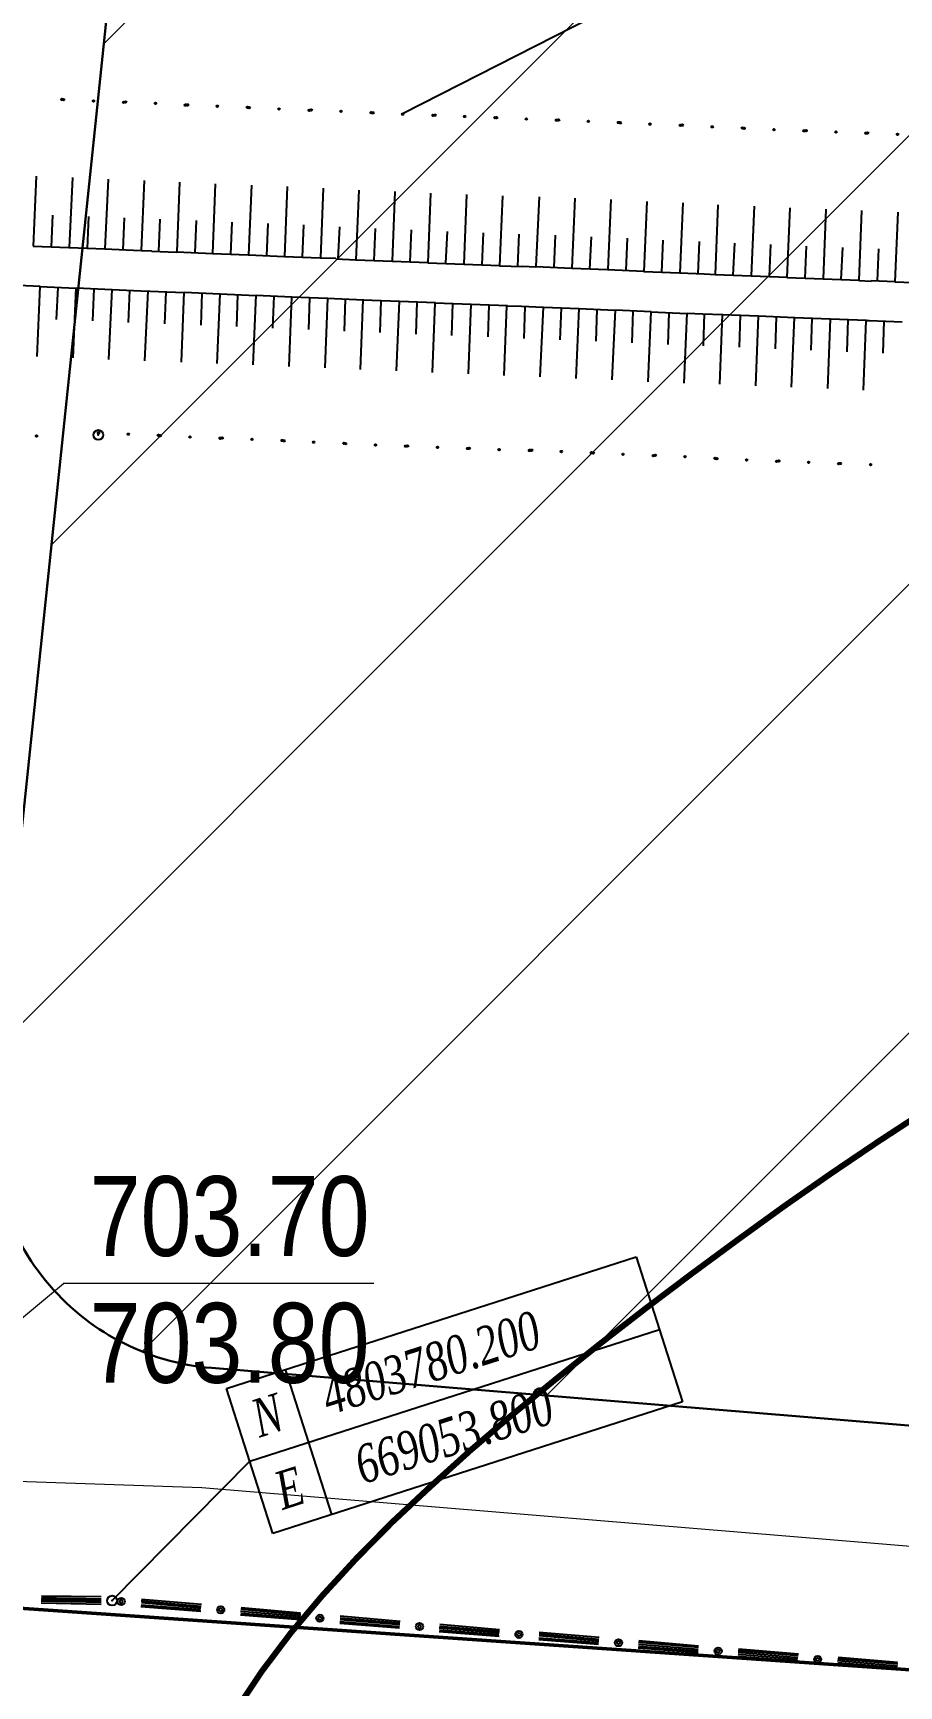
# Model space of a CAD drawing. Header units: millimetres. Extents: x 1353783 to 6492029790, y -7276956 to -512500.
# Drawn here: x 9997554 to 10001890, y -2858513 to -2850243 of the extents above; entities that cross this region are included whole.
import ezdxf

# ---------------------------------------------------------------- set-up
doc = ezdxf.new("R2010")
doc.units = ezdxf.units.MM
doc.linetypes.add('CONTI', pattern=[0])
doc.layers.get('Defpoints').update_dxf_attribs({"color": 255})
doc.layers.add('!A-0', color=7, linetype='Continuous', lineweight=0)
doc.layers.add('ГР.УЧ', color=12, linetype='ограждение1', lineweight=40)
doc.layers.add('AREA', color=1, linetype='Continuous', lineweight=15, plot=False)
for name, color, linetype in [('GOR_BUNKNOWN', 212, 'CONTI'), ('GORIZUNKNOWN', 32, 'CONTI'), ('PI_DTUNKNOWN', 250, 'CONTI'), ('PI_DTГРАНИЦЫ', 10, 'CONTI'), ('SIT_LГРАНИЦЫ', 10, 'CONTI'), ('SIT_LРЕЛЬЕФ', 7, 'CONTI'), ('ГРАНИЦЫ', 7, 'CONTI'), ('Заливка', 7, 'Continuous'), ('РЕЛЬЕФ', 7, 'CONTI')]:
    doc.layers.add(name, color=color, linetype=linetype)
doc.styles.add('SHRFT', font='', dxfattribs={"width": 0.75})
doc.styles.get("Standard").update_dxf_attribs({"font": 'Arial Narrow.ttf'})
doc.styles.get('SHRFT').set_extended_font_data('Times New Roman Cyr', italic=True)
doc.linetypes.add('ограждение1', pattern='A,6.35,-2.54,[133,ltypeshp.shx,S=2.54,R=0,X=-2.54,Y=0],-2.54,25.4', length=36.83)

# ---------------------------------------------------------------- blocks, each defined once
blk = doc.blocks.new('оо')
at = {"layer": 'GOR_BUNKNOWN', "color": 9, "true_color": 0xc7c8ca, "const_width": 0.15}
blk.add_lwpolyline([(222874.303, -3431882.092), (222875.223, -3431881.362), (222876.203, -3431880.672), (222877.243, -3431880.022), (222878.333, -3431879.402), (222879.463, -3431878.812), (222880.653, -3431878.252), (222881.873, -3431877.702), (222883.143, -3431877.172), (222884.443, -3431876.662), (222885.783, -3431876.152), (222887.133, -3431875.662), (222888.513, -3431875.182), (222889.883, -3431874.722), (222891.263, -3431874.272), (222892.633, -3431873.852), (222893.973, -3431873.462), (222895.283, -3431873.102)], dxfattribs=at)
at = {"layer": 'GORIZUNKNOWN', "color": 9, "true_color": 0xc7c8ca}
blk.add_lwpolyline([(222890.493, -3431845.332), (222895.763, -3431844.482), (222897.533, -3431844.322), (222899.493, -3431844.152), (222901.593, -3431843.942), (222903.793, -3431843.712), (222906.033, -3431843.462)], dxfattribs=at)
at = {"layer": 'PI_DTUNKNOWN', "color": 9, "true_color": 0xc7c8ca}
blk.add_circle((222880.783, -3431850.662), 0.125, dxfattribs=at)
blk.add_point((222880.783, -3431850.662), dxfattribs=at)
at = {"layer": 'PI_DTГРАНИЦЫ', "color": 9, "true_color": 0xc7c8ca}
blk.add_circle((222872.193, -3431878.532), 0.125, dxfattribs=at)
blk.add_point((222872.193, -3431878.532), dxfattribs=at)
at = {"layer": 'SIT_LГРАНИЦЫ', "color": 9, "true_color": 0xc7c8ca}
for p, q in [((222871.963, -3431878.362), (222870.543, -3431877.882)), ((222871.903, -3431878.542), (222870.483, -3431878.052)), ((222871.923, -3431878.492), (222870.503, -3431878.002)), ((222871.933, -3431878.452), (222870.513, -3431877.962)), ((222871.943, -3431878.412), (222870.533, -3431877.922)), ((222874.293, -3431879.312), (222872.903, -3431878.732)), ((222874.223, -3431879.472), (222872.833, -3431878.902)), ((222874.233, -3431879.432), (222872.853, -3431878.862)), ((222874.253, -3431879.392), (222872.873, -3431878.812)), ((222874.273, -3431879.352), (222872.883, -3431878.772)), ((222876.533, -3431880.432), (222875.143, -3431879.862)), ((222876.543, -3431880.392), (222875.163, -3431879.822)), ((222876.563, -3431880.352), (222875.173, -3431879.772)), ((222876.583, -3431880.312), (222875.193, -3431879.732)), ((222876.593, -3431880.272), (222875.213, -3431879.692)), ((222878.843, -3431881.352), (222877.463, -3431880.782)), ((222878.863, -3431881.312), (222877.483, -3431880.732)), ((222878.883, -3431881.272), (222877.493, -3431880.692)), ((222878.903, -3431881.232), (222877.513, -3431880.652)), ((222878.833, -3431881.392), (222877.443, -3431880.822)), ((222881.203, -3431882.192), (222879.823, -3431881.612)), ((222881.143, -3431882.352), (222879.753, -3431881.782)), ((222881.153, -3431882.312), (222879.773, -3431881.742)), ((222881.173, -3431882.272), (222879.783, -3431881.692)), ((222881.193, -3431882.232), (222879.803, -3431881.652)), ((222883.453, -3431883.302), (222882.063, -3431882.732)), ((222883.463, -3431883.262), (222882.083, -3431882.692)), ((222883.483, -3431883.222), (222882.103, -3431882.642)), ((222883.503, -3431883.182), (222882.113, -3431882.602)), ((222883.523, -3431883.142), (222882.133, -3431882.562)), ((222885.763, -3431884.262), (222884.373, -3431883.692)), ((222885.773, -3431884.222), (222884.393, -3431883.652)), ((222885.793, -3431884.182), (222884.403, -3431883.602)), ((222885.813, -3431884.142), (222884.423, -3431883.562)), ((222885.823, -3431884.102), (222884.443, -3431883.522)), ((222888.123, -3431885.102), (222886.733, -3431884.522)), ((222888.143, -3431885.062), (222886.753, -3431884.482)), ((222888.073, -3431885.222), (222886.683, -3431884.652)), ((222888.083, -3431885.182), (222886.703, -3431884.612)), ((222888.103, -3431885.142), (222886.723, -3431884.562)), ((222890.383, -3431886.182), (222888.993, -3431885.612)), ((222890.393, -3431886.142), (222889.013, -3431885.572)), ((222890.413, -3431886.102), (222889.023, -3431885.522)), ((222890.433, -3431886.062), (222889.043, -3431885.482)), ((222890.443, -3431886.022), (222889.063, -3431885.442))]:
    blk.add_line(p, q, dxfattribs=at)
for centre, radius in [((222872.403, -3431878.622), 0.09), ((222872.403, -3431878.622), 0.04), ((222874.713, -3431879.582), 0.09), ((222874.713, -3431879.582), 0.04), ((222877.013, -3431880.542), 0.09), ((222877.013, -3431880.542), 0.04), ((222879.323, -3431881.502), 0.09), ((222879.323, -3431881.502), 0.04), ((222881.633, -3431882.452), 0.09), ((222881.633, -3431882.452), 0.04), ((222883.943, -3431883.412), 0.09), ((222883.943, -3431883.412), 0.04), ((222886.253, -3431884.372), 0.09), ((222886.253, -3431884.372), 0.04), ((222888.563, -3431885.332), 0.09), ((222888.563, -3431885.332), 0.04)]:
    blk.add_circle(centre, radius, dxfattribs=at)
at = {"layer": 'SIT_LРЕЛЬЕФ', "color": 9, "true_color": 0xc7c8ca}
for p, q in [((222881.283, -3431844.022), (222880.673, -3431845.662)), ((222882.133, -3431844.332), (222881.523, -3431845.972)), ((222882.973, -3431844.642), (222882.363, -3431846.282)), ((222881.373, -3431845.072), (222881.093, -3431845.822)), ((222883.823, -3431844.952), (222883.213, -3431846.592)), ((222882.223, -3431845.382), (222881.943, -3431846.132)), ((222884.653, -3431845.262), (222884.053, -3431846.902)), ((222885.493, -3431845.572), (222884.893, -3431847.212)), ((222880.673, -3431845.662), (222881.513, -3431845.972)), ((222881.523, -3431845.972), (222882.363, -3431846.282)), ((222883.063, -3431845.692), (222882.783, -3431846.442)), ((222883.903, -3431845.992), (222883.623, -3431846.752)), ((222886.343, -3431845.882), (222885.743, -3431847.522)), ((222879.693, -3431846.362), (222880.533, -3431846.672)), ((222882.363, -3431846.282), (222883.203, -3431846.592)), ((222884.753, -3431846.302), (222884.473, -3431847.062)), ((222887.183, -3431846.192), (222886.583, -3431847.832)), ((222879.923, -3431848.322), (222880.533, -3431846.682)), ((222880.533, -3431846.682), (222881.373, -3431846.992)), ((222880.673, -3431847.592), (222880.953, -3431846.842)), ((222883.213, -3431846.592), (222883.463, -3431846.682)), ((222883.463, -3431846.692), (222884.043, -3431846.902)), ((222885.593, -3431846.612), (222885.313, -3431847.372)), ((222888.033, -3431846.502), (222887.433, -3431848.142)), ((222888.863, -3431846.822), (222888.263, -3431848.462)), ((222880.773, -3431848.632), (222881.383, -3431846.992)), ((222881.383, -3431846.992), (222882.223, -3431847.302)), ((222881.523, -3431847.902), (222881.803, -3431847.152)), ((222881.613, -3431848.942), (222882.223, -3431847.302)), ((222882.223, -3431847.302), (222883.063, -3431847.612)), ((222884.053, -3431846.902), (222884.893, -3431847.212)), ((222884.893, -3431847.212), (222885.733, -3431847.522)), ((222886.443, -3431846.922), (222886.163, -3431847.682)), ((222887.283, -3431847.232), (222887.003, -3431847.992)), ((222889.713, -3431847.132), (222889.113, -3431848.772)), ((222882.363, -3431848.212), (222882.643, -3431847.462)), ((222882.463, -3431849.252), (222883.073, -3431847.612)), ((222883.073, -3431847.612), (222883.123, -3431847.632)), ((222883.123, -3431847.632), (222883.913, -3431847.922)), ((222885.743, -3431847.522), (222886.583, -3431847.832)), ((222888.123, -3431847.552), (222887.843, -3431848.302)), ((222890.553, -3431847.442), (222889.953, -3431849.082)), ((222883.223, -3431848.522), (222883.493, -3431847.772)), ((222883.323, -3431849.562), (222883.923, -3431847.922)), ((222883.923, -3431847.922), (222884.763, -3431848.232)), ((222884.073, -3431848.832), (222884.343, -3431848.082)), ((222886.583, -3431847.832), (222887.423, -3431848.142)), ((222888.963, -3431847.862), (222888.683, -3431848.612)), ((222891.403, -3431847.752), (222890.803, -3431849.392)), ((222892.243, -3431848.062), (222891.643, -3431849.702)), ((222884.163, -3431849.872), (222884.763, -3431848.232)), ((222884.763, -3431848.232), (222885.603, -3431848.542)), ((222884.913, -3431849.142), (222885.183, -3431848.392)), ((222885.013, -3431850.182), (222885.613, -3431848.542)), ((222885.613, -3431848.542), (222886.453, -3431848.852)), ((222887.433, -3431848.142), (222887.793, -3431848.272)), ((222887.793, -3431848.282), (222888.273, -3431848.462)), ((222888.263, -3431848.462), (222889.113, -3431848.772)), ((222889.813, -3431848.172), (222889.533, -3431848.922)), ((222890.653, -3431848.482), (222890.373, -3431849.232)), ((222893.113, -3431848.362), (222892.503, -3431850.002)), ((222885.763, -3431849.452), (222886.033, -3431848.702)), ((222885.853, -3431850.492), (222886.453, -3431848.852)), ((222886.453, -3431848.852), (222887.293, -3431849.162)), ((222889.113, -3431848.772), (222889.963, -3431849.082)), ((222891.503, -3431848.792), (222891.223, -3431849.542)), ((222893.953, -3431848.672), (222893.343, -3431850.312)), ((222886.603, -3431849.762), (222886.873, -3431849.012)), ((222886.703, -3431850.802), (222887.303, -3431849.162)), ((222887.303, -3431849.162), (222887.453, -3431849.222)), ((222887.443, -3431850.072), (222887.713, -3431849.312)), ((222887.453, -3431849.222), (222888.143, -3431849.472)), ((222889.953, -3431849.082), (222890.803, -3431849.392)), ((222892.343, -3431849.102), (222892.063, -3431849.852)), ((222894.803, -3431848.982), (222894.193, -3431850.622)), ((222895.643, -3431849.302), (222895.033, -3431850.942)), ((222887.533, -3431851.112), (222888.133, -3431849.472)), ((222888.133, -3431849.472), (222888.983, -3431849.782)), ((222888.283, -3431850.382), (222888.553, -3431849.622)), ((222888.383, -3431851.422), (222888.983, -3431849.782)), ((222888.983, -3431849.782), (222889.833, -3431850.092)), ((222890.803, -3431849.392), (222891.653, -3431849.702)), ((222891.643, -3431849.702), (222892.193, -3431849.902)), ((222893.203, -3431849.402), (222892.923, -3431850.162)), ((222894.043, -3431849.712), (222893.763, -3431850.472)), ((222896.493, -3431849.612), (222895.883, -3431851.252)), ((222889.133, -3431850.692), (222889.403, -3431849.932)), ((222889.223, -3431851.732), (222889.823, -3431850.092)), ((222889.823, -3431850.092), (222890.673, -3431850.402)), ((222892.193, -3431849.892), (222892.493, -3431850.002)), ((222892.503, -3431850.002), (222893.343, -3431850.312)), ((222894.893, -3431850.022), (222894.613, -3431850.782)), ((222897.313, -3431849.922), (222896.713, -3431851.562)), ((222889.973, -3431851.002), (222890.243, -3431850.242)), ((222890.073, -3431852.042), (222890.673, -3431850.402)), ((222890.673, -3431850.402), (222891.523, -3431850.712)), ((222890.823, -3431851.312), (222891.093, -3431850.552)), ((222893.343, -3431850.312), (222894.183, -3431850.622)), ((222895.733, -3431850.342), (222895.453, -3431851.102)), ((222898.163, -3431850.232), (222897.563, -3431851.872)), ((222899.003, -3431850.542), (222898.403, -3431852.182)), ((222890.913, -3431852.352), (222891.513, -3431850.712)), ((222891.513, -3431850.712), (222891.853, -3431850.832)), ((222891.673, -3431851.622), (222891.943, -3431850.872)), ((222891.763, -3431852.662), (222892.373, -3431851.022)), ((222891.853, -3431850.832), (222892.363, -3431851.022)), ((222892.373, -3431851.022), (222893.213, -3431851.332)), ((222894.193, -3431850.622), (222895.033, -3431850.932)), ((222895.033, -3431850.942), (222895.873, -3431851.252)), ((222896.583, -3431850.652), (222896.303, -3431851.412)), ((222897.413, -3431850.962), (222897.133, -3431851.712)), ((222899.853, -3431850.852), (222899.253, -3431852.492)), ((222892.523, -3431851.932), (222892.793, -3431851.182)), ((222892.603, -3431852.972), (222893.213, -3431851.332)), ((222893.213, -3431851.332), (222894.053, -3431851.642)), ((222895.883, -3431851.252), (222896.453, -3431851.462)), ((222898.263, -3431851.272), (222897.983, -3431852.022)), ((222900.693, -3431851.162), (222900.093, -3431852.802)), ((222893.363, -3431852.242), (222893.633, -3431851.492)), ((222893.453, -3431853.282), (222894.063, -3431851.642)), ((222894.063, -3431851.642), (222894.903, -3431851.952)), ((222894.213, -3431852.552), (222894.483, -3431851.802)), ((222896.453, -3431851.462), (222896.723, -3431851.562)), ((222896.713, -3431851.562), (222897.563, -3431851.872)), ((222899.103, -3431851.582), (222898.823, -3431852.332)), ((222901.543, -3431851.472), (222900.943, -3431853.112)), ((222894.293, -3431853.602), (222894.903, -3431851.962)), ((222894.903, -3431851.962), (222895.743, -3431852.272)), ((222895.053, -3431852.872), (222895.323, -3431852.122)), ((222897.563, -3431851.872), (222898.413, -3431852.182)), ((222898.403, -3431852.182), (222899.253, -3431852.492)), ((222899.953, -3431851.892), (222899.673, -3431852.642)), ((222900.803, -3431852.202), (222900.523, -3431852.952)), ((222895.143, -3431853.912), (222895.753, -3431852.272)), ((222895.753, -3431852.272), (222896.113, -3431852.402)), ((222895.893, -3431853.172), (222896.163, -3431852.412)), ((222895.983, -3431854.212), (222896.583, -3431852.572)), ((222896.113, -3431852.402), (222896.593, -3431852.572)), ((222896.583, -3431852.572), (222897.433, -3431852.882)), ((222899.253, -3431852.492), (222900.103, -3431852.802)), ((222896.733, -3431853.482), (222897.003, -3431852.722)), ((222896.833, -3431854.522), (222897.433, -3431852.882)), ((222897.433, -3431852.882), (222898.283, -3431853.192)), ((222897.583, -3431853.792), (222897.853, -3431853.032)), ((222900.093, -3431852.802), (222900.383, -3431852.912)), ((222900.383, -3431852.902), (222900.953, -3431853.112)), ((222897.673, -3431854.832), (222898.273, -3431853.192)), ((222898.273, -3431853.192), (222899.123, -3431853.502)), ((222898.423, -3431854.102), (222898.693, -3431853.342)), ((222898.523, -3431855.142), (222899.123, -3431853.502)), ((222899.123, -3431853.502), (222899.973, -3431853.812)), ((222900.943, -3431853.112), (222901.793, -3431853.422)), ((222899.273, -3431854.412), (222899.543, -3431853.652)), ((222899.363, -3431855.452), (222899.963, -3431853.812)), ((222899.963, -3431853.812), (222900.043, -3431853.842)), ((222900.043, -3431853.842), (222900.813, -3431854.122)), ((222900.113, -3431854.722), (222900.383, -3431853.962))]:
    blk.add_line(p, q, dxfattribs=at)
for centre in [(222882.483, -3431842.392), (222882.523, -3431842.412), (222883.223, -3431842.672), (222883.933, -3431842.932), (222883.983, -3431842.942), (222884.683, -3431843.202), (222885.383, -3431843.472), (222885.433, -3431843.482), (222886.133, -3431843.742), (222886.843, -3431844.002), (222886.883, -3431844.022), (222887.583, -3431844.282), (222888.293, -3431844.542), (222888.343, -3431844.552), (222889.043, -3431844.812), (222889.753, -3431845.072), (222889.793, -3431845.092), (222890.493, -3431845.352), (222891.203, -3431845.612), (222891.253, -3431845.622), (222891.953, -3431845.882), (222892.663, -3431846.142), (222892.703, -3431846.152), (222893.403, -3431846.412), (222894.113, -3431846.672), (222894.163, -3431846.682), (222894.863, -3431846.942), (222895.573, -3431847.202), (222895.613, -3431847.222), (222896.313, -3431847.482), (222897.023, -3431847.742), (222897.073, -3431847.752), (222897.773, -3431848.022), (222898.483, -3431848.282), (222898.523, -3431848.302), (222899.223, -3431848.562), (222899.933, -3431848.822), (222899.983, -3431848.832), (222900.683, -3431849.092), (222901.393, -3431849.352), (222901.433, -3431849.362), (222902.133, -3431849.622), (222879.303, -3431850.212), (222880.803, -3431850.612), (222881.503, -3431850.872), (222882.213, -3431851.132), (222882.253, -3431851.152), (222882.953, -3431851.412), (222883.663, -3431851.672), (222883.713, -3431851.682), (222884.413, -3431851.942), (222885.123, -3431852.202), (222885.163, -3431852.222), (222885.863, -3431852.482), (222886.573, -3431852.742), (222886.613, -3431852.762), (222887.313, -3431853.022), (222888.023, -3431853.282), (222888.073, -3431853.292), (222888.773, -3431853.552), (222889.483, -3431853.812), (222889.523, -3431853.822), (222890.223, -3431854.082), (222890.943, -3431854.332), (222890.993, -3431854.342), (222891.693, -3431854.602), (222892.403, -3431854.862), (222892.443, -3431854.882), (222893.143, -3431855.142), (222893.853, -3431855.402), (222893.903, -3431855.412), (222894.603, -3431855.672), (222895.303, -3431855.942), (222895.343, -3431855.962), (222896.043, -3431856.222), (222896.753, -3431856.482), (222896.803, -3431856.492), (222897.503, -3431856.752), (222898.213, -3431857.012), (222898.253, -3431857.022), (222898.963, -3431857.282)]:
    blk.add_circle(centre, 0.02, dxfattribs=at)
at = {"layer": 'ГРАНИЦЫ', "color": 9, "linetype": 'CONTI', "true_color": 0xc7c8ca}
for p, q in [((222876.543, -3431874.352), (222887.313, -3431874.352)), ((222876.543, -3431878.162), (222876.543, -3431874.352)), ((222878.083, -3431874.352), (222878.083, -3431878.162)), ((222887.313, -3431874.352), (222887.313, -3431878.162)), ((222872.193, -3431878.532), (222876.543, -3431876.262)), ((222876.543, -3431876.262), (222887.313, -3431876.262)), ((222887.313, -3431878.162), (222876.543, -3431878.162))]:
    blk.add_line(p, q, dxfattribs=at)
blk.add_circle((222872.193, -3431878.532), 0.125, dxfattribs=at)
at = {"layer": 'ГРАНИЦЫ', "color": 9, "true_color": 0xc7c8ca, "style": 'SHRFT', "width": 0.75}
for s, p in [('N', (222876.953, -3431875.782)), ('4803780.200', (222878.783, -3431875.782)), ('E', (222876.953, -3431877.682)), (' 669053.800', (222878.783, -3431877.682))]:
    blk.add_text(s, height=0.95, dxfattribs=at).set_placement(p)

msp = doc.modelspace()

# ---------------------------------------------------------------- hatches: boundary and pattern name
at = {"layer": 'Заливка', "lineweight": 13, "ltscale": 100}
h = msp.add_hatch(dxfattribs=at)
h.set_pattern_fill('ANSI31', color=5, scale=500)
h.set_pattern_definition([(45, (298297.6, 0), (-1122.53202, 1122.53202), [])])
edge = h.paths.add_edge_path()
edge.add_line((9993521.7, -2792997.2), (9997384.3, -2799850.2))
edge.add_arc((9991112, -2803385.5), 7200, 1.90921, 29.40719, ccw=False)
edge.add_line((9998308, -2803145.6), (9998562.4, -2810751.7))
edge.add_line((9998562.4, -2810751.7), (9998562.4, -2843655.4))
edge.add_arc((9991344.8, -2843654.6), 7217.6, 354.3683, 359.99312, ccw=False)
edge.add_line((9998527.5, -2844362.8), (9997354.7, -2855583.7))
edge.add_arc((9998546.4, -2855726.4), 1200.2, 173.17269, 265.28066)
edge.add_line((9998447.7, -2856922.5), (10009648, -2857846.4))
edge.add_arc((10009745.7, -2856650.3), 1200.1, 265.33163, 378.49619)
edge.add_line((10010883.8, -2856269.6), (10004063.5, -2835875.3))
edge.add_arc((10009188.6, -2833879.5), 5500, 181.10823, 201.2773, ccw=False)
edge.add_line((10003689.7, -2833985.8), (10002920.7, -2794236.1))
edge.add_arc((10001720.9, -2794259.3), 1200, 1.10823, 75.41439)
edge.add_line((10002023.1, -2793097.9), (10001343, -2792921))
edge.add_line((10001343, -2792921), (9994867.6, -2791246.2))
edge.add_arc((9994567.1, -2792408), 1200, 75.49921, 209.40719)

# ---------------------------------------------------------------- linework, layer by layer
at = {"layer": '!A-0', "color": 219, "lineweight": 30, "ltscale": 100, "true_color": 0x642165}
msp.add_lwpolyline([(9993521.7, -2792997.2), (9997384.3, -2799850.2, -0.120562), (9998308, -2803145.6), (9998562.4, -2810751.7), (9998562.4, -2843655.4, -0.024548), (9998527.5, -2844362.8), (9997354.7, -2855583.7, 0.425031), (9998447.7, -2856922.5), (10009648, -2857846.4, 0.538245), (10010883.8, -2856269.6), (10004063.5, -2835875.3, -0.088232), (10003689.7, -2833985.8), (10002920.7, -2794236.1, 0.336081), (10002023.1, -2793097.9), (10001343, -2792921), (9994867.6, -2791246.2, 0.661308)], format="xyb", close=True, dxfattribs=at)
at = {"layer": 'AREA', "color": 1}
for p, q in [((9996556.6, -2857457.5, -1.5), (9997705.6, -2856499.7, -2898930.6)), ((9999260.2, -2856499.7, -2898930.6), (9997704.5, -2856499.7, -2898930.6))]:
    msp.add_line(p, q, dxfattribs=at)
at = {"layer": 'Defpoints', "lineweight": 0, "ltscale": 100}
msp.add_lwpolyline([(9996556.6, -2857457.5), (9998398.3, -2857520.4), (10009598.7, -2858444.4, 0.538245), (10011452.8, -2856079.3), (10004627.8, -2835670.8, -0.088961), (10004289.5, -2833974.2), (10003520.6, -2794224.5, 0.336081), (10002174.2, -2792517.3), (10001493.6, -2792340.2), (9995017.8, -2790665.3), (9990886.7, -2789701.4)], format="xyb", dxfattribs=at)
at = {"layer": 'ГР.УЧ', "lineweight": 50, "ltscale": 50}
msp.add_lwpolyline([(9996494.1, -2858056.4, -0.000073), (9997765.4, -2845883.1, -0.003019), (9997962.4, -2843896.8), (9997934.6, -2810081.4), (9997659.8, -2802556.7, 0.09197), (9997084.6, -2800684.7, 0.018978), (9996794, -2800133.6, -0.010053), (9995789.7, -2798243.1), (9989974.7, -2788087)], format="xyb", dxfattribs=at)
msp.add_lwpolyline([(9996494.1, -2858056.4), (10002935.4, -2858501.7), (10012518.3, -2859285.1)], dxfattribs=at)

# ---------------------------------------------------------------- block references
at = {"layer": 'РЕЛЬЕФ', "color": 240, "lineweight": 30, "true_color": 0xed1f24, "xscale": 200.0000000000001, "yscale": 200.0000000000001, "zscale": 200.0000000000001, "rotation": 17.80578495452471}
msp.add_blockref('оо', (-242329121, 637008728.1), dxfattribs=at)

# ---------------------------------------------------------------- texts
at = {"layer": 'AREA', "color": 1, "insert": (9998538, -2856165.1, -2898930.7), "char_height": 399.96, "attachment_point": 5}
msp.add_mtext('703.70', dxfattribs=at)
at = {"layer": 'AREA', "color": 18, "insert": (9998538, -2856799.6, -2898930.7), "char_height": 399.96, "attachment_point": 5}
msp.add_mtext('703.80', dxfattribs=at)

doc.saveas('drawing.dxf')
